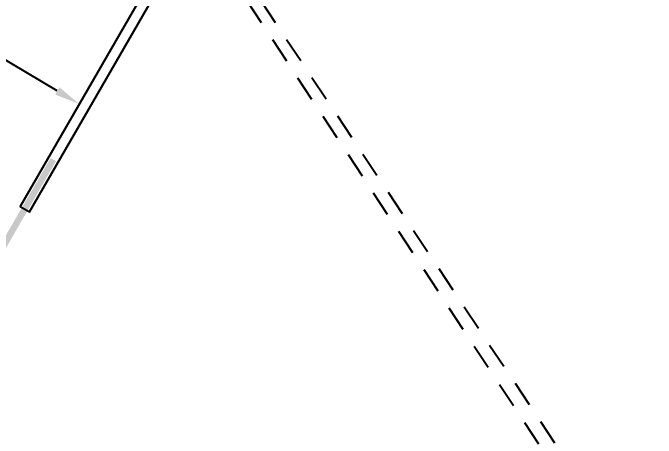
# Model space of a CAD drawing. Header units: feet. Extents: x -17 to 646, y -41 to 598.
# Drawn here: x 632.475 to 635.631, y 591.996 to 594.082 of the extents above; entities that cross this region are included whole.
import ezdxf
from ezdxf import colors
from ezdxf.entities.mleader import LeaderData, LeaderLine
from ezdxf.math import Vec2, Vec3

# ---------------------------------------------------------------- set-up
doc = ezdxf.new("R2010")
doc.units = ezdxf.units.FT
doc.header["$MEASUREMENT"] = 0
doc.linetypes.add('HIDDEN2', pattern=[0.1875, 0.125, -0.0625])
doc.layers.add('E-CABL-INST-MET', color=94, linetype='CAT5_CABLE')
doc.layers.add('G-ANNO-TEXT', color=1, linetype='Continuous')
doc.layers.add('PDF2_0', color=7, linetype='Continuous', true_color=0x767676)
doc.styles.add('NEI-A', font='arial.ttf')
doc.styles.get("Standard").update_dxf_attribs({"font": 'arial.ttf'})
doc.linetypes.add('CAT5_CABLE', pattern='A,1,-0.12,["CAT5",Standard,S=0.1,R=0,X=-0.08,Y=-0.05],-0.3', length=1.42)

msp = doc.modelspace()

# ---------------------------------------------------------------- linework, layer by layer
at = {"layer": 'E-CABL-INST-MET', "linetype": 'HIDDEN2'}
for points in [[(633.62501, 594.13878), (639.16074, 585.7287)], [(633.69365, 594.13878), (639.16074, 585.91006)]]:
    msp.add_lwpolyline(points, dxfattribs=at)
at = {"layer": 'PDF2_0', "color": 7, "lineweight": 25}
msp.add_lwpolyline([(633.91236, 595.56022), (632.51048, 593.13161), (632.55632, 593.10578), (633.9581, 595.5343), (633.91247, 595.56016)], dxfattribs=at)
at = {"layer": 'PDF2_0', "color": 252, "true_color": 0x979797, "transparency": 33554559}
for points in [[(632.6605, 593.36913), (632.36964, 592.80325), (632.34214, 592.81909)], [(632.68716, 593.35413), (632.6605, 593.36913), (632.36964, 592.80325)]]:
    msp.add_solid(points, dxfattribs=at)

# ---------------------------------------------------------------- leaders
at = {"layer": 'G-ANNO-TEXT'}
ml = msp.add_multileader_mtext('Standard', dxfattribs=at)
ml.set_content('STIFF ARM - 1" EMT', color=256, style='NEI-A')
ml.set_leader_properties()
ml.build(insert=Vec2(0, 0))
ml.multileader.update_dxf_attribs({"dogleg_length": 0.0625, "arrow_head_size": 0.125})
ctx = ml.context
ctx.base_point, ctx.char_height, ctx.arrow_head_size, ctx.landing_gap_size, ctx.plane_origin = Vec3(630.93888, 594.01752), 0.1, 0.125, 0.09, Vec3(631.89747, 596.48884)
ctx.text_align_type = 2
notes = []
notes.append((ctx, [(0, (1, 1, 0), (632.15724, 594.01752), (-1, 0), 0.0625, [(0, [(632.80086, 593.63465)], 0, [])])]))
ctx.mtext.insert, ctx.mtext.width, ctx.mtext.defined_height, ctx.mtext.alignment, ctx.mtext.flow_direction = Vec3(632.00474, 594.06752), 1, 0.63846, 3, 5
for ctx, leaders in notes:
    for number, flags, end, landing, length, lines in leaders:
        leader = LeaderData()
        leader.index, (leader.has_last_leader_line, leader.has_dogleg_vector, leader.attachment_direction) = number, flags
        leader.last_leader_point, leader.dogleg_vector, leader.dogleg_length = Vec3(end), Vec3(landing), length
        for number, points, colour, breaks in lines:
            line = LeaderLine()
            line.index, line.vertices, line.color, line.breaks = number, Vec3.list(points), colors.encode_raw_color(colour), breaks
            leader.lines.append(line)
        ctx.leaders.append(leader)

doc.saveas('drawing.dxf')
